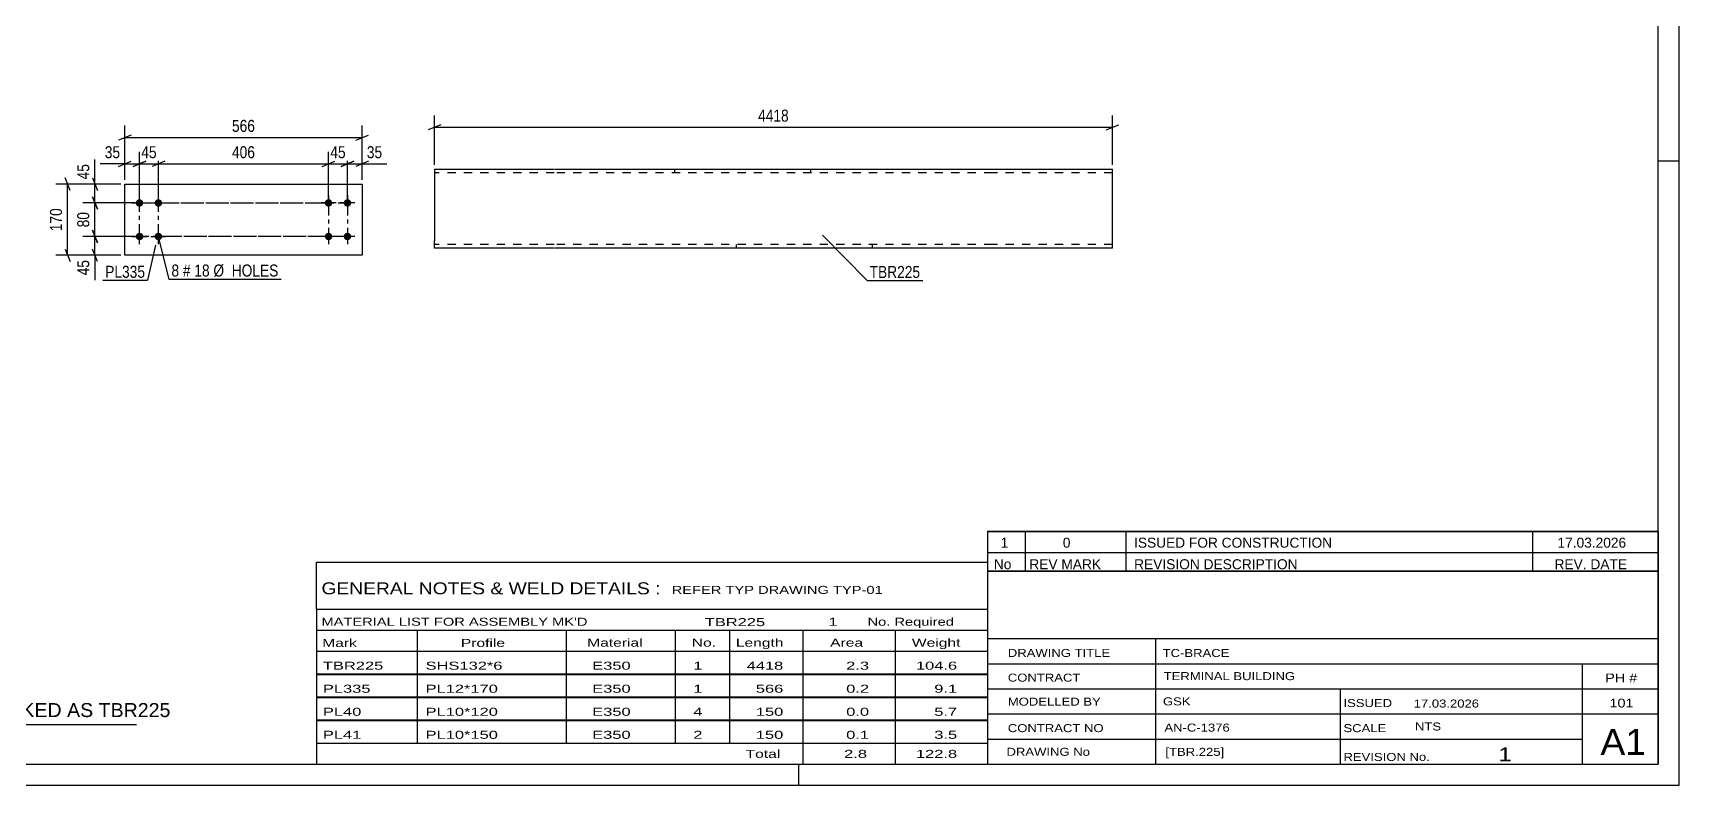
# Model space of a CAD drawing. Header units: millimetres. Extents: x 0 to 594, y 0 to 420.
# Drawn here: x 201.3 to 594, y 0 to 179.6 of the extents above; entities that cross this region are included whole.
import ezdxf

# ---------------------------------------------------------------- set-up
doc = ezdxf.new("R2010")
doc.units = ezdxf.units.MM
doc.linetypes.add('DXK_LINE_DOT2', pattern=[3.9198, 1.9599, -1.9599])
doc.linetypes.add('DXK_LINE_DOT3', pattern=[5.9187, 2.979, -0.9799, 0.9799, -0.9799])
doc.styles.add('Arial', font='ARIAL.TTF', dxfattribs={"height": 0.2})
doc.styles.add('Arial Narrow', font='ARIALN.TTF', dxfattribs={"height": 0.2})

# ---------------------------------------------------------------- blocks, each defined once
blk = doc.blocks.new('Unknown-582685704-1127')
at = {"color": 5, "linetype": 'Continuous'}
for p, q in [((594, 0), (594, 420)), ((589, 5), (589, 415)), ((594, 149), (589, 149)), ((5, 5), (589, 5)), ((384, 0), (384, 5)), ((0, 0), (594, 0))]:
    blk.add_line(p, q, dxfattribs=at)
blk = doc.blocks.new('Part-582685704-4674 - 4673')
at = {"color": 2, "linetype": 'Continuous'}
for p, q in [((223.26, 143.51), (279.85, 143.51)), ((223.26, 126.51), (223.26, 143.51)), ((279.85, 143.51), (279.85, 126.51)), ((279.85, 126.51), (223.26, 126.51))]:
    blk.add_line(p, q, dxfattribs=at)
blk = doc.blocks.new('Bolt-582685704-4675 - 4673')
at = {"linetype": 'Continuous'}
for points in [[(271.85, 138.11, -1), (271.85, 139.91, -1)], [(276.35, 138.11, -1), (276.35, 139.91, -1)], [(271.85, 130.11, -1), (271.85, 131.91, -1)], [(276.35, 130.11, -1), (276.35, 131.91, -1)]]:
    blk.add_hatch(color=1, dxfattribs=at).paths.add_polyline_path(points)
at = {"color": 1, "linetype": 'Continuous'}
for p, q in [((273.65, 139.01), (270.05, 139.01)), ((271.85, 140.81), (271.85, 137.21)), ((278.15, 139.01), (274.55, 139.01)), ((276.35, 140.81), (276.35, 137.21)), ((273.65, 131.01), (270.05, 131.01)), ((271.85, 132.81), (271.85, 129.21)), ((278.15, 131.01), (274.55, 131.01)), ((276.35, 132.81), (276.35, 129.21))]:
    blk.add_line(p, q, dxfattribs=at)
blk = doc.blocks.new('Bolt-582685704-4676 - 4673')
at = {"linetype": 'Continuous'}
for points in [[(226.76, 139.91, -1), (226.76, 138.11, -1)], [(231.26, 139.91, -1), (231.26, 138.11, -1)], [(226.76, 131.91, -1), (226.76, 130.11, -1)], [(231.26, 131.91, -1), (231.26, 130.11, -1)]]:
    blk.add_hatch(color=1, dxfattribs=at).paths.add_polyline_path(points)
at = {"color": 1, "linetype": 'Continuous'}
for p, q in [((224.96, 139.01), (228.56, 139.01)), ((226.76, 137.21), (226.76, 140.81)), ((229.46, 139.01), (233.06, 139.01)), ((231.26, 137.21), (231.26, 140.81)), ((224.96, 131.01), (228.56, 131.01)), ((226.76, 129.21), (226.76, 132.81)), ((229.46, 131.01), (233.06, 131.01)), ((231.26, 129.21), (231.26, 132.81))]:
    blk.add_line(p, q, dxfattribs=at)
blk = doc.blocks.new('Part-582685704-2589 - 2582')
at = {"color": 2, "linetype": 'Continuous'}
for p, q in [((297.11, 147.09), (297.11, 129.95)), ((297.11, 147.09), (325.69, 147.09)), ((325.79, 147.09), (430.16, 147.09)), ((430.26, 147.09), (458.83, 147.09)), ((458.83, 128.23), (458.83, 147.09)), ((297.11, 128.73), (297.11, 129.95)), ((297.11, 128.36), (297.11, 128.73)), ((297.11, 128.23), (297.11, 128.36)), ((325.69, 128.23), (297.11, 128.23)), ((430.16, 128.23), (325.79, 128.23)), ((458.83, 128.23), (430.26, 128.23))]:
    blk.add_line(p, q, dxfattribs=at)
at = {"color": 7, "linetype": 'DXK_LINE_DOT2'}
for p, q in [((325.69, 146.23), (297.11, 146.23)), ((430.16, 146.23), (325.79, 146.23)), ((354.36, 147.09), (354.36, 146.23)), ((386.79, 147.09), (386.79, 146.23)), ((458.83, 146.23), (430.26, 146.23)), ((297.11, 129.29), (297.11, 129.95)), ((297.11, 128.73), (297.11, 129.62)), ((297.11, 129.09), (297.11, 129.15)), ((297.11, 129.09), (297.11, 129.15)), ((325.69, 129.09), (297.11, 129.09)), ((430.16, 129.09), (325.79, 129.09)), ((369.16, 128.23), (369.16, 129.09)), ((401.58, 128.23), (401.58, 129.09)), ((458.83, 129.09), (430.26, 129.09)), ((458.83, 129.09), (458.83, 129.15))]:
    blk.add_line(p, q, dxfattribs=at)
blk = doc.blocks.new('Rectangle-582685704-4816 - 4673')
at = {"color": 1, "linetype": 'DXK_LINE_DOT3'}
blk.add_lwpolyline([(226.76, 139.01), (276.35, 139.01), (276.35, 131.01), (226.76, 131.01), (226.76, 139.01)], close=True, dxfattribs=at)
blk = doc.blocks.new('Rectangle-582685704-4826 - 4673')
at = {"color": 1, "linetype": 'DXK_LINE_DOT3'}
blk.add_lwpolyline([(231.26, 139.01), (271.85, 139.01), (271.85, 131.01), (231.26, 131.01), (231.26, 139.01)], close=True, dxfattribs=at)
blk = doc.blocks.new('StraightDimension-582685704-4837 - 4673')
at = {"color": 7, "linetype": 'Continuous'}
for p, q in [((276.35, 140.01), (276.35, 151.21)), ((279.85, 144.51), (279.85, 151.21)), ((274.85, 147.76), (277.85, 148.96)), ((276.35, 148.36), (279.85, 148.36)), ((281.35, 148.96), (278.35, 147.76))]:
    blk.add_line(p, q, dxfattribs=at)
at = {"color": 0}
blk.add_wipeout([(285.23, 149.11), (285.23, 153.31), (280.38, 153.31), (280.38, 149.11)], dxfattribs=at)
at = {"color": 7, "linetype": 'Continuous'}
blk.add_line((279.85, 148.36), (285.76, 148.36), dxfattribs=at)
blk.add_line((279.85, 148.36), (285.76, 148.36), dxfattribs=at)
at = {"color": 3, "style": 'Arial Narrow'}
blk.add_text('35', height=2.863, dxfattribs=at).set_placement((280.98, 149.71))
blk = doc.blocks.new('StraightDimension-582685704-4922 - 4673')
at = {"color": 7, "linetype": 'Continuous'}
for p, q in [((222.26, 143.51), (206.76, 143.51)), ((210.21, 142.01), (209.01, 145.01)), ((209.61, 126.51), (209.61, 143.51)), ((222.26, 126.51), (206.76, 126.51)), ((209.01, 128.01), (210.21, 125.01))]:
    blk.add_line(p, q, dxfattribs=at)
at = {"color": 0}
blk.add_wipeout([(208.86, 138.36), (204.66, 138.36), (204.66, 131.67), (208.86, 131.67)], dxfattribs=at)
at = {"color": 3, "style": 'Arial Narrow'}
blk.add_text('170', height=2.863, rotation=90.0002, dxfattribs=at).set_placement((208.26, 132.27))
blk = doc.blocks.new('StraightDimension-582685704-4838 - 4673')
at = {"color": 7, "linetype": 'Continuous'}
for p, q in [((271.85, 140.01), (271.85, 151.21)), ((276.35, 140.01), (276.35, 151.21)), ((270.35, 147.76), (273.35, 148.96)), ((271.85, 148.36), (276.35, 148.36)), ((277.85, 148.96), (274.85, 147.76))]:
    blk.add_line(p, q, dxfattribs=at)
at = {"color": 0}
blk.add_wipeout([(276.53, 149.11), (276.53, 153.31), (271.67, 153.31), (271.67, 149.11)], dxfattribs=at)
at = {"color": 3, "style": 'Arial Narrow'}
blk.add_text('45', height=2.863, dxfattribs=at).set_placement((272.27, 149.71))
blk = doc.blocks.new('StraightDimension-582685704-4888 - 4673')
at = {"color": 7, "linetype": 'Continuous'}
for p, q in [((223.26, 144.51), (223.26, 157.49)), ((279.85, 144.51), (279.85, 157.49)), ((224.76, 155.24), (221.76, 154.04)), ((223.26, 154.64), (279.85, 154.64)), ((278.35, 154.04), (281.35, 155.24))]:
    blk.add_line(p, q, dxfattribs=at)
at = {"color": 0}
blk.add_wipeout([(254.9, 155.39), (254.9, 159.59), (248.21, 159.59), (248.21, 155.39)], dxfattribs=at)
at = {"color": 3, "style": 'Arial Narrow'}
blk.add_text('566', height=2.863, dxfattribs=at).set_placement((248.81, 155.99))
blk = doc.blocks.new('StraightDimension-582685704-4839 - 4673')
at = {"color": 7, "linetype": 'Continuous'}
for p, q in [((231.26, 140.01), (231.26, 151.21)), ((271.85, 140.01), (271.85, 151.21)), ((232.76, 148.96), (229.76, 147.76)), ((231.26, 148.36), (271.85, 148.36)), ((270.35, 147.76), (273.35, 148.96))]:
    blk.add_line(p, q, dxfattribs=at)
at = {"color": 0}
blk.add_wipeout([(254.9, 149.11), (254.9, 153.31), (248.21, 153.31), (248.21, 149.11)], dxfattribs=at)
at = {"color": 3, "style": 'Arial Narrow'}
blk.add_text('406', height=2.863, dxfattribs=at).set_placement((248.81, 149.71))
blk = doc.blocks.new('StraightDimension-582685704-4840 - 4673')
at = {"color": 7, "linetype": 'Continuous'}
for p, q in [((226.76, 140.01), (226.76, 151.21)), ((231.26, 140.01), (231.26, 151.21)), ((225.26, 147.76), (228.26, 148.96)), ((226.76, 148.36), (231.26, 148.36)), ((232.76, 148.96), (229.76, 147.76))]:
    blk.add_line(p, q, dxfattribs=at)
at = {"color": 0}
blk.add_wipeout([(231.43, 149.11), (231.43, 153.31), (226.58, 153.31), (226.58, 149.11)], dxfattribs=at)
at = {"color": 3, "style": 'Arial Narrow'}
blk.add_text('45', height=2.863, dxfattribs=at).set_placement((227.18, 149.71))
blk = doc.blocks.new('StraightDimension-582685704-4841 - 4673')
at = {"color": 7, "linetype": 'Continuous'}
for p, q in [((223.26, 144.51), (223.26, 151.21)), ((226.76, 140.01), (226.76, 151.21)), ((221.76, 147.76), (224.76, 148.96)), ((223.26, 148.36), (226.76, 148.36)), ((228.26, 148.96), (225.26, 147.76))]:
    blk.add_line(p, q, dxfattribs=at)
at = {"color": 0}
blk.add_wipeout([(222.73, 149.11), (222.73, 153.31), (217.87, 153.31), (217.87, 149.11)], dxfattribs=at)
at = {"color": 7, "linetype": 'Continuous'}
blk.add_line((223.26, 148.36), (217.35, 148.36), dxfattribs=at)
blk.add_line((223.26, 148.36), (217.35, 148.36), dxfattribs=at)
at = {"color": 3, "style": 'Arial Narrow'}
blk.add_text('35', height=2.863, dxfattribs=at).set_placement((218.47, 149.71))
blk = doc.blocks.new('StraightDimension-582685704-4899 - 4673')
at = {"color": 7, "linetype": 'Continuous'}
for p, q in [((222.26, 143.51), (213.26, 143.51)), ((215.51, 145.01), (216.71, 142.01)), ((216.11, 139.01), (216.11, 143.51)), ((225.76, 139.01), (213.26, 139.01)), ((216.71, 137.51), (215.51, 140.51))]:
    blk.add_line(p, q, dxfattribs=at)
at = {"color": 0}
blk.add_wipeout([(215.36, 148.89), (211.16, 148.89), (211.16, 144.04), (215.36, 144.04)], dxfattribs=at)
at = {"color": 7, "linetype": 'Continuous'}
blk.add_line((216.11, 143.51), (216.11, 149.42), dxfattribs=at)
blk.add_line((216.11, 143.51), (216.11, 149.42), dxfattribs=at)
at = {"color": 3, "style": 'Arial Narrow'}
blk.add_text('45', height=2.863, rotation=90.0002, dxfattribs=at).set_placement((214.76, 144.64))
blk = doc.blocks.new('StraightDimension-582685704-4900 - 4673')
at = {"color": 7, "linetype": 'Continuous'}
for p, q in [((225.76, 139.01), (213.26, 139.01)), ((215.51, 140.51), (216.71, 137.51)), ((216.11, 131.01), (216.11, 139.01)), ((225.76, 131.01), (213.26, 131.01)), ((216.71, 129.51), (215.51, 132.51))]:
    blk.add_line(p, q, dxfattribs=at)
at = {"color": 0}
blk.add_wipeout([(215.36, 137.44), (211.16, 137.44), (211.16, 132.59), (215.36, 132.59)], dxfattribs=at)
at = {"color": 3, "style": 'Arial Narrow'}
blk.add_text('80', height=2.863, rotation=90.0002, dxfattribs=at).set_placement((214.76, 133.19))
blk = doc.blocks.new('StraightDimension-582685704-4901 - 4673')
at = {"color": 7, "linetype": 'Continuous'}
for p, q in [((225.76, 131.01), (213.26, 131.01)), ((215.51, 132.51), (216.71, 129.51)), ((216.11, 126.51), (216.11, 131.01)), ((222.26, 126.51), (213.26, 126.51)), ((216.71, 125.01), (215.51, 128.01))]:
    blk.add_line(p, q, dxfattribs=at)
at = {"color": 0}
blk.add_wipeout([(215.36, 125.99), (211.16, 125.99), (211.16, 121.13), (215.36, 121.13)], dxfattribs=at)
at = {"color": 7, "linetype": 'Continuous'}
blk.add_line((216.11, 126.51), (216.11, 120.61), dxfattribs=at)
blk.add_line((216.11, 126.51), (216.11, 120.61), dxfattribs=at)
at = {"color": 3, "style": 'Arial Narrow'}
blk.add_text('45', height=2.863, rotation=90.0002, dxfattribs=at).set_placement((214.76, 121.73))
blk = doc.blocks.new('StraightDimension-582685704-2594 - 2582')
at = {"color": 7, "linetype": 'Continuous'}
for p, q in [((298.61, 157.69), (295.61, 156.49)), ((297.11, 148.09), (297.11, 159.94)), ((297.11, 157.09), (458.83, 157.09)), ((457.33, 156.49), (460.33, 157.69)), ((458.83, 148.09), (458.83, 159.94))]:
    blk.add_line(p, q, dxfattribs=at)
at = {"color": 0}
blk.add_wipeout([(382.23, 157.84), (382.23, 162.04), (373.71, 162.04), (373.71, 157.84)], dxfattribs=at)
at = {"color": 3, "style": 'Arial Narrow'}
blk.add_text('4418', height=2.863, dxfattribs=at).set_placement((374.31, 158.44))
blk = doc.blocks.new('Unknown-582685704-5022')
at = {"color": 7, "linetype": 'Continuous'}
for p, q in [((269, 53.25), (429, 53.25)), ((269, 42), (269, 53.25)), ((429, 53.25), (429, 42)), ((269, 42), (429, 42)), ((269, 42), (269, 37)), ((429, 42), (429, 37)), ((269, 37), (429, 37)), ((269, 37), (269, 32)), ((293, 37), (293, 32)), ((328.5, 37), (328.5, 32)), ((354.5, 37), (354.5, 32)), ((367.5, 37), (367.5, 32)), ((385, 37), (385, 32)), ((407, 37), (407, 32)), ((429, 37), (429, 32)), ((269, 32), (429, 32)), ((269, 31.95), (269, 26.55)), ((269, 31.95), (429, 31.95)), ((293, 32), (293, 26.5)), ((328.5, 32), (328.5, 26.5)), ((354.5, 32), (354.5, 26.5)), ((367.5, 32), (367.5, 26.5)), ((385, 32), (385, 26.5)), ((407, 32), (407, 26.5)), ((429, 31.95), (429, 26.55)), ((269, 26.55), (429, 26.55)), ((269, 26.45), (269, 21.05)), ((269, 26.45), (429, 26.45)), ((293, 26.5), (293, 21)), ((328.5, 26.5), (328.5, 21)), ((354.5, 26.5), (354.5, 21)), ((367.5, 26.5), (367.5, 21)), ((385, 26.5), (385, 21)), ((407, 26.5), (407, 21)), ((429, 26.45), (429, 21.05)), ((269, 21.05), (429, 21.05)), ((269, 20.95), (269, 15.55)), ((269, 20.95), (429, 20.95)), ((293, 21), (293, 15.5)), ((328.5, 21), (328.5, 15.5)), ((354.5, 21), (354.5, 15.5)), ((367.5, 21), (367.5, 15.5)), ((385, 21), (385, 15.5)), ((407, 21), (407, 15.5)), ((429, 20.95), (429, 15.55)), ((269, 15.55), (429, 15.55)), ((269, 15.45), (269, 10.05)), ((269, 15.45), (429, 15.45)), ((293, 15.5), (293, 10)), ((328.5, 15.5), (328.5, 10)), ((354.5, 15.5), (354.5, 10)), ((367.5, 15.5), (367.5, 10)), ((385, 15.5), (385, 10)), ((407, 15.5), (407, 10)), ((429, 15.45), (429, 10.05)), ((269, 10.05), (429, 10.05)), ((269, 10), (429, 10)), ((269, 10), (269, 5)), ((385, 10), (385, 5)), ((407, 10), (407, 5)), ((429, 10), (429, 5)), ((269, 5), (429, 5))]:
    blk.add_line(p, q, dxfattribs=at)
at = {"color": 7, "style": 'Arial Narrow'}
for s, height, width, p in [('GENERAL NOTES & WELD DETAILS :', 2.8633, 1.4, (270.15, 45.56)), ('REFER TYP DRAWING TYP-01', 1.9089, 1.6, (353.7, 45.66)), ("MATERIAL LIST FOR ASSEMBLY MK'D", 1.9089, 1.6, (270.15, 38.06)), ('TBR225', 1.909, 1.794707, (361.59, 37.97)), ('1', 1.91, 1.794707, (391.08, 38.06)), ('No. Required', 1.9089, 1.6, (400.41, 38.06)), ('Mark', 1.909, 1.7, (270.34, 33)), ('Profile', 1.909, 1.7, (303.41, 33)), ('Material', 1.909, 1.7, (333.54, 33.06)), ('No.', 1.909, 1.7, (358.5, 33.06)), ('Length', 1.909, 1.7, (369, 33.06)), ('Area', 1.909, 1.7, (391.5, 33.06)), ('Weight', 1.909, 1.7, (411, 33.06))]:
    blk.add_text(s, height=height, dxfattribs=dict(at, width=width)).set_placement(p)
at = {"color": 7, "linetype": 'Continuous', "style": 'Arial Narrow'}
for s, height, width, p in [('TBR225', 1.909, 1.794707, (270.5, 27.56)), ('SHS132*6', 1.909, 1.794707, (295, 27.56)), ('E350', 1.909, 1.794707, (334.74, 27.56)), ('1', 1.91, 1.794707, (358.86, 27.56)), ('4418', 1.909, 1.794707, (371.58, 27.56)), ('2.3', 1.909, 1.794707, (395.32, 27.56)), ('104.6', 1.909, 1.794707, (411.96, 27.56)), ('PL335', 1.909, 1.794707, (270.5, 22.06)), ('PL12*170', 1.909, 1.794707, (295, 22.06)), ('E350', 1.909, 1.794707, (334.74, 22.06)), ('1', 1.91, 1.794707, (358.86, 22.06)), ('566', 1.909, 1.794707, (373.77, 22.06)), ('0.2', 1.909, 1.794707, (395.32, 22.06)), ('9.1', 1.909, 1.794707, (416.33, 22.06)), ('PL40', 1.909, 1.794707, (270.5, 16.56)), ('PL10*120', 1.909, 1.794707, (295, 16.56)), ('E350', 1.909, 1.794707, (334.74, 16.56)), ('4', 1.91, 1.794707, (358.86, 16.56)), ('150', 1.909, 1.794707, (373.77, 16.56)), ('0.0', 1.909, 1.794707, (395.32, 16.56)), ('5.7', 1.909, 1.794707, (416.33, 16.56)), ('PL41', 1.909, 1.794707, (270.5, 11.06)), ('PL10*150', 1.909, 1.794707, (295, 11.06)), ('E350', 1.909, 1.794707, (334.74, 11.06)), ('2', 1.91, 1.794707, (358.86, 11.06)), ('150', 1.909, 1.794707, (373.77, 11.06)), ('0.1', 1.909, 1.794707, (395.32, 11.06)), ('3.5', 1.909, 1.794707, (416.33, 11.06)), ('Total', 1.909, 1.7, (371.33, 6.5)), ('2.8', 1.909, 1.794707, (394.83, 6.5)), ('122.8', 1.909, 1.794707, (411.96, 6.5))]:
    blk.add_text(s, height=height, dxfattribs=dict(at, width=width)).set_placement(p)
blk = doc.blocks.new('Unknown-582685704-5020')
at = {"color": 7, "linetype": 'Continuous'}
for p, q in [((429, 51.05), (429, 5)), ((429, 51.05), (589, 51.05)), ((589, 51), (589, 5)), ((429, 35), (589, 35)), ((469.14, 35), (469.14, 5)), ((429, 29), (589, 29)), ((571, 5.05), (571, 29.05)), ((429, 23), (589, 23)), ((513.14, 23), (513.14, 5)), ((429, 17), (589, 17)), ((429, 11), (571, 11)), ((429, 5), (589, 5))]:
    blk.add_line(p, q, dxfattribs=at)
at = {"color": 7, "style": 'Arial Narrow'}
for s, height, width, p in [('DRAWING TITLE', 1.9089, 1.425378, (433.88, 30.61)), ('TC-BRACE', 1.909, 1.425378, (470.81, 30.59)), ('CONTRACT', 1.909, 1.425378, (433.88, 24.71)), ('TERMINAL BUILDING', 1.9089, 1.425378, (471.06, 25.07)), ('MODELLED BY', 1.9089, 1.425378, (433.88, 18.98)), ('GSK', 1.909, 1.425378, (470.88, 19.04)), ('ISSUED', 1.909, 1.425378, (513.94, 18.64)), ('17.03.2026', 1.909, 1.425378, (530.69, 18.52)), ('CONTRACT NO', 1.9089, 1.425378, (433.88, 12.66)), ('AN-C-1376', 1.909, 1.425378, (471.23, 12.78)), ('SCALE', 1.909, 1.425378, (513.94, 12.65)), ('A1', 6.204, 1.25, (575.24, 7.2)), ('DRAWING No', 1.909, 1.425378, (433.56, 7)), ('[TBR.225]', 1.909, 1.425378, (471.46, 6.99)), ('1', 3.34, 1.5, (550.91, 5.68)), ('REVISION No.', 1.9089, 1.425378, (513.94, 5.77))]:
    blk.add_text(s, height=height, dxfattribs=dict(at, width=width)).set_placement(p)
at = {"color": 7, "linetype": 'Continuous', "style": 'Arial Narrow'}
for s, height, width, p in [('PH #', 2.1, 1.42538, (576.4, 24.55)), ('101', 2.1, 1.42538, (577.41, 18.55)), ('NTS', 1.909, 1.425378, (531, 13.05))]:
    blk.add_text(s, height=height, dxfattribs=dict(at, width=width)).set_placement(p)
blk = doc.blocks.new('Unknown-582685704-5021')
at = {"color": 7, "linetype": 'Continuous'}
for p, q in [((429, 60.55), (589, 60.55)), ((589, 60.55), (429, 60.55)), ((429, 60.55), (429, 55.55)), ((438, 60.55), (438, 55.55)), ((462, 60.55), (462, 55.55)), ((559, 60.55), (559, 55.55)), ((589, 60.55), (589, 55.55)), ((429, 55.55), (589, 55.55)), ((429, 55.55), (429, 51.05)), ((429, 55.55), (589, 55.55)), ((438, 55.55), (438, 51.05)), ((462, 55.55), (462, 51.05)), ((559, 55.55), (559, 51.05)), ((589, 55.55), (589, 51.05)), ((589, 51.05), (429, 51.05))]:
    blk.add_line(p, q, dxfattribs=at)
at = {"color": 7, "linetype": 'Continuous', "style": 'Arial Narrow'}
for s, height, width, p in [('1', 2.39, 1.196471, (432.16, 56.7)), ('0', 2.39, 1.196471, (447, 56.7)), ('ISSUED FOR CONSTRUCTION', 2.3861, 1.196471, (464, 56.7)), ('17.03.2026', 2.386, 1.196471, (565, 56.7)), ('No', 2.386, 1.2, (430.54, 51.55)), ('REV MARK', 2.386, 1.2, (439, 51.55)), ('REVISION DESCRIPTION', 2.3861, 1.2, (464, 51.55)), ('REV. DATE', 2.386, 1.2, (564.28, 51.55))]:
    blk.add_text(s, height=height, dxfattribs=dict(at, width=width)).set_placement(p)
blk = doc.blocks.new('Unknown-582685704-5023')
at = {"color": 7, "linetype": 'Continuous'}
blk.add_line((156, 14.5), (226, 14.5), dxfattribs=at)
at = {"color": 7, "style": 'Arial'}
blk.add_text('ONE-TCH-BRACE MARKED AS TBR225', height=3.3428, dxfattribs=at).set_placement((147.99, 16.25))
blk = doc.blocks.new('Mark-582685704-4724 - 4673')
at = {"color": 0}
blk.add_wipeout([(228.08, 121.14), (228.08, 124.14), (218.58, 124.14), (218.58, 121.14)], dxfattribs=at)
blk.add_wipeout([(228.08, 121.14), (228.08, 124.14), (218.58, 124.14), (218.58, 121.14)], dxfattribs=at)
at = {"color": 30, "linetype": 'Continuous'}
for p in [(230.58, 128.92), (217.98, 120.54)]:
    blk.add_line(p, (228.68, 120.54), dxfattribs=at)
at = {"color": 3, "style": 'Arial Narrow'}
blk.add_text('PL335', height=2.863, dxfattribs=at).set_placement((218.58, 121.14))
blk = doc.blocks.new('MarkSet-582685704-4801 - 4673')
at = {"color": 0}
blk.add_wipeout([(236.2, 121.45), (236.2, 124.45), (234.37, 124.45), (234.37, 121.45)], dxfattribs=at)
blk.add_wipeout([(236.2, 121.45), (236.2, 124.45), (234.37, 124.45), (234.37, 121.45)], dxfattribs=at)
at = {"color": 7, "linetype": 'Continuous'}
blk.add_line((231.12, 131.21), (233.77, 120.85), dxfattribs=at)
at = {"color": 0}
blk.add_wipeout([(238.93, 121.45), (238.93, 124.45), (237.1, 124.45), (237.1, 121.45)], dxfattribs=at)
blk.add_wipeout([(238.93, 121.45), (238.93, 124.45), (237.1, 124.45), (237.1, 121.45)], dxfattribs=at)
at = {"color": 3, "style": 'Arial Narrow'}
blk.add_text('8', height=2.86, dxfattribs=at).set_placement((234.37, 121.45))
at = {"color": 0}
blk.add_wipeout([(243.48, 121.45), (243.48, 124.45), (239.83, 124.45), (239.83, 121.45)], dxfattribs=at)
blk.add_wipeout([(243.48, 121.45), (243.48, 124.45), (239.83, 124.45), (239.83, 121.45)], dxfattribs=at)
at = {"color": 3, "style": 'Arial Narrow'}
blk.add_text('#', height=2.86, dxfattribs=at).set_placement((237.1, 121.45))
at = {"color": 0}
blk.add_wipeout([(259.91, 121.45), (259.91, 124.45), (244.38, 124.45), (244.38, 121.45)], dxfattribs=at)
blk.add_wipeout([(259.91, 121.45), (259.91, 124.45), (244.38, 124.45), (244.38, 121.45)], dxfattribs=at)
at = {"color": 7, "linetype": 'Continuous'}
blk.add_line((233.77, 120.85), (260.51, 120.85), dxfattribs=at)
at = {"color": 3, "style": 'Arial Narrow'}
for s, p in [('18', (239.83, 121.45)), ('Ø  HOLES', (244.38, 121.45))]:
    blk.add_text(s, height=2.863, dxfattribs=at).set_placement(p)
blk = doc.blocks.new('Mark-582685704-2585 - 2582')
at = {"color": 0}
blk.add_wipeout([(412.98, 121.1), (412.98, 124.1), (400.92, 124.1), (400.92, 121.1)], dxfattribs=at)
blk.add_wipeout([(412.98, 121.1), (412.98, 124.1), (400.92, 124.1), (400.92, 121.1)], dxfattribs=at)
at = {"color": 30, "linetype": 'Continuous'}
for p, q in [((389.7, 131.3), (400.32, 120.5)), ((400.32, 120.5), (413.58, 120.5))]:
    blk.add_line(p, q, dxfattribs=at)
at = {"color": 3, "style": 'Arial Narrow'}
blk.add_text('TBR225', height=2.863, dxfattribs=at).set_placement((400.92, 121.1))

msp = doc.modelspace()

# ---------------------------------------------------------------- block references
for name in ['Unknown-582685704-1127', 'Part-582685704-2589 - 2582', 'Part-582685704-4674 - 4673', 'Bolt-582685704-4676 - 4673', 'Rectangle-582685704-4816 - 4673', 'Rectangle-582685704-4826 - 4673', 'Bolt-582685704-4675 - 4673', 'Unknown-582685704-5021', 'Unknown-582685704-5022', 'Unknown-582685704-5020', 'Unknown-582685704-5023']:
    msp.add_blockref(name, (0, 0))

# ---------------------------------------------------------------- next in the draw order: block references
for name in ['StraightDimension-582685704-2594 - 2582', 'StraightDimension-582685704-4837 - 4673', 'StraightDimension-582685704-4922 - 4673', 'Mark-582685704-2585 - 2582']:
    msp.add_blockref(name, (0, 0))

# ---------------------------------------------------------------- next in the draw order: block references
msp.add_blockref('StraightDimension-582685704-4838 - 4673', (0, 0))

# ---------------------------------------------------------------- next in the draw order: block references
msp.add_blockref('StraightDimension-582685704-4888 - 4673', (0, 0))

# ---------------------------------------------------------------- next in the draw order: block references
msp.add_blockref('StraightDimension-582685704-4839 - 4673', (0, 0))

# ---------------------------------------------------------------- next in the draw order: block references
msp.add_blockref('StraightDimension-582685704-4840 - 4673', (0, 0))

# ---------------------------------------------------------------- next in the draw order: block references
msp.add_blockref('StraightDimension-582685704-4841 - 4673', (0, 0))

# ---------------------------------------------------------------- next in the draw order: block references
msp.add_blockref('StraightDimension-582685704-4899 - 4673', (0, 0))

# ---------------------------------------------------------------- next in the draw order: block references
msp.add_blockref('StraightDimension-582685704-4900 - 4673', (0, 0))

# ---------------------------------------------------------------- next in the draw order: block references
msp.add_blockref('StraightDimension-582685704-4901 - 4673', (0, 0))

# ---------------------------------------------------------------- next in the draw order: block references
msp.add_blockref('Mark-582685704-4724 - 4673', (0, 0))

# ---------------------------------------------------------------- next in the draw order: block references
msp.add_blockref('MarkSet-582685704-4801 - 4673', (0, 0))

doc.saveas('drawing.dxf')
